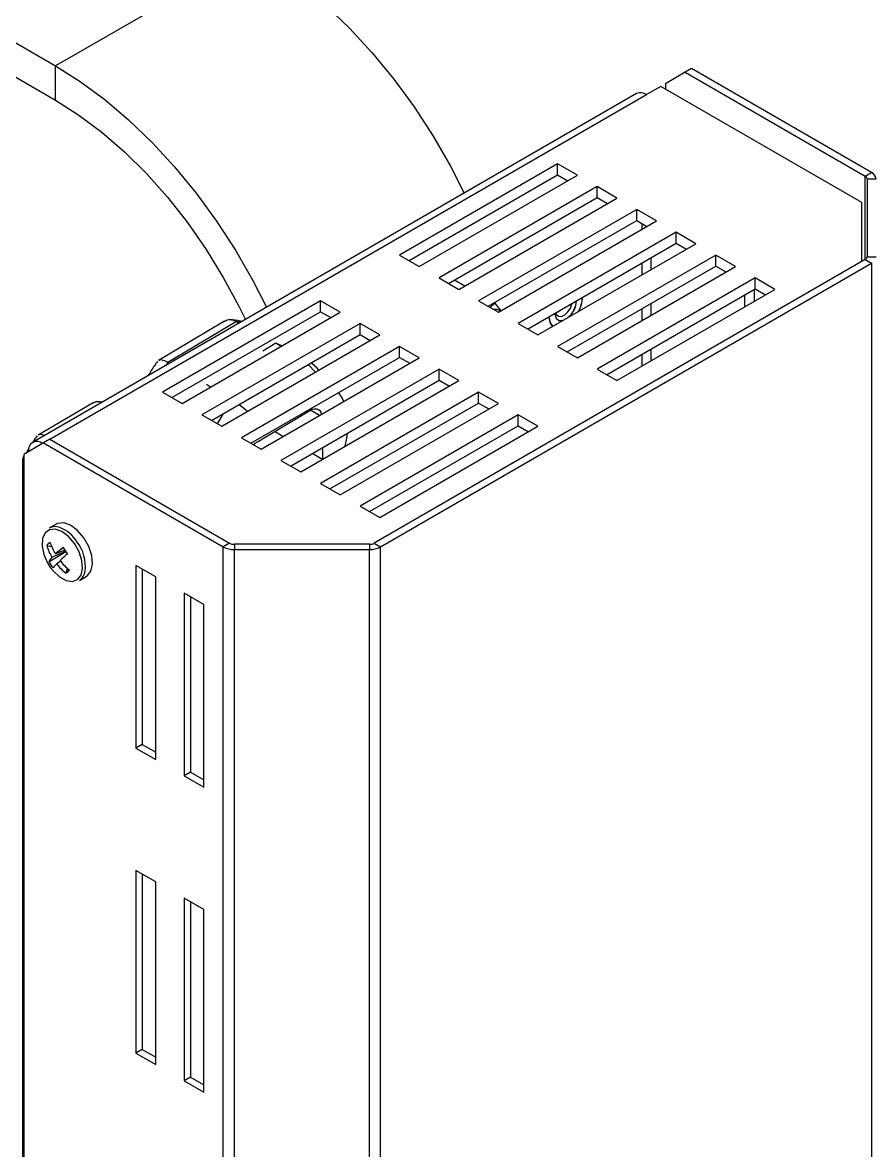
# Model space of a CAD drawing. Extents: x 2 to 136, y 1 to 99.
# Drawn here: x 14.01 to 17.81, y 13.89 to 18.94 of the extents above; entities that cross this region are included whole.
import ezdxf

# ---------------------------------------------------------------- set-up
doc = ezdxf.new("R2010")
doc.units = 0
doc.header["$MEASUREMENT"] = 0
doc.layers.add('OBJECT', color=7, linetype='CONTINUOUS')

msp = doc.modelspace()

# ---------------------------------------------------------------- linework, layer by layer
at = {"layer": 'OBJECT'}
for p, q in [((11.0482, 20.5382), (14.1594, 18.7421)), ((11.0482, 20.3847), (14.1594, 18.5886)), ((15.0433, 19.2524), (14.1594, 18.7421)), ((14.1594, 18.5886), (14.1594, 18.7421)), ((16.9758, 18.7139), (16.8875, 18.6629)), ((17.0041, 18.7303), (16.9758, 18.7139)), ((16.9758, 18.7139), (17.7802, 18.2496)), ((17.8085, 18.2659), (17.0041, 18.7303)), ((16.8875, 18.6629), (16.8875, 18.6384)), ((16.7576, 18.6184), (14.0565, 17.059)), ((14.1333, 17.0729), (16.8026, 18.6139)), ((16.8662, 18.6506), (16.8026, 18.6139)), ((17.7649, 18.1319), (16.8662, 18.6506)), ((16.4049, 18.3047), (15.6978, 17.8965)), ((15.7402, 17.872), (16.4049, 18.2557)), ((16.4932, 18.2537), (16.4049, 18.3047)), ((16.4049, 18.2557), (16.4049, 18.3047)), ((16.4049, 18.2557), (16.4508, 18.2292)), ((17.7802, 18.2496), (17.8085, 18.2659)), ((15.7861, 17.8455), (16.4932, 18.2537)), ((17.7802, 17.8761), (17.7802, 18.2496)), ((17.789, 18.2373), (17.789, 17.8884)), ((17.789, 18.2373), (17.829, 18.2373)), ((16.5816, 18.2026), (15.8745, 17.7944)), ((16.67, 18.1516), (16.5816, 18.2026)), ((16.5816, 18.1536), (16.5816, 18.2026)), ((15.917, 17.7699), (16.5816, 18.1536)), ((15.9629, 17.7434), (16.67, 18.1516)), ((16.5816, 18.1536), (16.6276, 18.1271)), ((17.7649, 17.8673), (17.7649, 18.1319)), ((16.7584, 18.1006), (16.0513, 17.6924)), ((16.8468, 18.0496), (16.7584, 18.1006)), ((16.7584, 18.0516), (16.7584, 18.1006)), ((16.0937, 17.6679), (16.7584, 18.0516)), ((16.1397, 17.6414), (16.8468, 18.0496)), ((16.7584, 18.0516), (16.8044, 18.0251)), ((16.7814, 18.0383), (16.7814, 18.0118)), ((16.9352, 17.9985), (16.2281, 17.5903)), ((17.0236, 17.9475), (16.9352, 17.9985)), ((16.9352, 17.9495), (16.9352, 17.9985)), ((16.2705, 17.5658), (16.9352, 17.9495)), ((16.3165, 17.5393), (17.0236, 17.9475)), ((16.9352, 17.9495), (16.9811, 17.923)), ((17.7802, 17.8761), (15.5846, 16.6086)), ((15.6128, 16.5923), (17.8085, 17.8598)), ((15.6978, 17.8965), (15.7861, 17.8455)), ((17.112, 17.8965), (16.4049, 17.4883)), ((16.7814, 17.8608), (16.7814, 17.8077)), ((16.8238, 17.8322), (16.8238, 17.8853)), ((17.2004, 17.8455), (17.112, 17.8965)), ((17.112, 17.8475), (17.112, 17.8965)), ((17.7802, 17.8761), (17.8085, 17.8598)), ((17.789, 17.8884), (17.829, 17.8884)), ((17.8085, 17.8598), (17.8085, 12.3277)), ((16.4473, 17.4638), (17.112, 17.8475)), ((16.4932, 17.4373), (17.2004, 17.8455)), ((17.112, 17.8475), (17.1579, 17.821)), ((15.8745, 17.7944), (15.9629, 17.7434)), ((15.9438, 17.7855), (15.9898, 17.7589)), ((17.2887, 17.7944), (16.5816, 17.3862)), ((17.3771, 17.7434), (17.2887, 17.7944)), ((17.2887, 17.7454), (17.2887, 17.7944)), ((16.6241, 17.3617), (17.2887, 17.7454)), ((16.67, 17.3352), (17.3771, 17.7434)), ((17.241, 17.7179), (17.241, 17.6648)), ((17.2834, 17.7424), (17.2834, 17.6893)), ((17.2887, 17.7454), (17.3347, 17.7189)), ((15.3442, 17.6924), (14.6371, 17.2842)), ((15.4326, 17.6414), (15.3442, 17.6924)), ((15.3442, 17.6434), (15.3442, 17.6924)), ((16.0513, 17.6924), (16.1397, 17.6414)), ((16.1022, 17.663), (16.1238, 17.6816)), ((16.1206, 17.6834), (16.1238, 17.6816)), ((16.1238, 17.6816), (16.1512, 17.648)), ((16.7814, 17.6567), (16.7814, 17.6036)), ((16.8238, 17.6281), (16.8238, 17.6812)), ((14.9145, 17.6011), (14.6195, 17.425)), ((14.9683, 17.5998), (14.6618, 17.4168)), ((14.6795, 17.2597), (15.3442, 17.6434)), ((14.7255, 17.2332), (15.4326, 17.6414)), ((14.9683, 17.5998), (14.9808, 17.5926)), ((14.9885, 17.5971), (14.9683, 17.5998)), ((15.3442, 17.6434), (15.3902, 17.6169)), ((16.4064, 17.6064), (16.4064, 17.6064)), ((15.521, 17.5903), (14.8139, 17.1821)), ((15.6094, 17.5393), (15.521, 17.5903)), ((15.521, 17.5413), (15.521, 17.5903)), ((16.2281, 17.5903), (16.3165, 17.5393)), ((16.3809, 17.579), (16.3827, 17.5776)), ((14.8563, 17.1576), (15.521, 17.5413)), ((14.9023, 17.1311), (15.6094, 17.5393)), ((15.1438, 17.5023), (15.0857, 17.4677)), ((15.1677, 17.4885), (15.1438, 17.5023)), ((15.1739, 17.4893), (15.1438, 17.5023)), ((15.521, 17.5413), (15.5669, 17.5148)), ((15.6978, 17.4883), (14.9906, 17.0801)), ((15.7861, 17.4373), (15.6978, 17.4883)), ((15.6978, 17.4393), (15.6978, 17.4883)), ((16.4049, 17.4883), (16.4932, 17.4373)), ((16.7814, 17.4526), (16.7814, 17.3995)), ((16.8238, 17.424), (16.8238, 17.477)), ((14.6618, 17.4168), (14.6505, 17.4019)), ((14.6618, 17.4168), (14.669, 17.4126)), ((15.0331, 17.0556), (15.6978, 17.4393)), ((15.079, 17.0291), (15.7861, 17.4373)), ((15.3212, 17.373), (15.2883, 17.407)), ((15.6978, 17.4393), (15.7437, 17.4128)), ((15.8745, 17.3862), (15.1674, 16.978)), ((15.3368, 17.382), (15.3287, 17.3912)), ((15.9629, 17.3352), (15.8745, 17.3862)), ((15.8745, 17.3372), (15.8745, 17.3862)), ((16.5816, 17.3862), (16.67, 17.3352)), ((14.8526, 17.3065), (14.8339, 17.3173)), ((15.2099, 16.9535), (15.8745, 17.3372)), ((15.2558, 16.927), (15.9629, 17.3352)), ((15.8745, 17.3372), (15.9205, 17.3107)), ((14.6371, 17.2842), (14.7255, 17.2332)), ((16.0513, 17.2842), (15.3442, 16.876)), ((16.1397, 17.2332), (16.0513, 17.2842)), ((16.0513, 17.2352), (16.0513, 17.2842)), ((14.3272, 17.2362), (14.0813, 17.0918)), ((14.3678, 17.2387), (14.347, 17.2421)), ((15.0177, 17.1978), (14.9787, 17.2283)), ((15.0629, 17.0623), (15.297, 17.2021)), ((15.3397, 17.1795), (15.2988, 17.2031)), ((15.3866, 16.8515), (16.0513, 17.2352)), ((15.4326, 16.825), (16.1397, 17.2332)), ((16.0513, 17.2352), (16.0973, 17.2087)), ((14.8139, 17.1821), (14.9023, 17.1311)), ((14.9089, 17.188), (14.8826, 17.1425)), ((16.2281, 17.1821), (15.521, 16.7739)), ((16.3165, 17.1311), (16.2281, 17.1821)), ((16.2281, 17.1331), (16.2281, 17.1821)), ((15.1762, 17.0852), (15.138, 17.1072)), ((15.5634, 16.7494), (16.2281, 17.1331)), ((15.6094, 16.7229), (16.3165, 17.1311)), ((16.2281, 17.1331), (16.274, 17.1066)), ((14.105, 17.0566), (14.0166, 17.0056)), ((14.1333, 17.073), (14.105, 17.0566)), ((14.105, 17.0566), (14.9094, 16.5923)), ((14.1333, 17.073), (14.9377, 16.6086)), ((14.9906, 17.0801), (15.079, 17.0291)), ((14.0166, 17.0056), (14.0166, 11.6777)), ((15.353, 16.9831), (15.307, 17.0096)), ((15.3526, 17.0359), (15.3533, 16.9833)), ((14.0115, 16.9811), (14.0115, 11.8001)), ((15.1674, 16.978), (15.2558, 16.927)), ((15.3442, 16.876), (15.4326, 16.825)), ((15.521, 16.7739), (15.6094, 16.7229)), ((14.1612, 16.6938), (14.1306, 16.6761)), ((14.1197, 16.5982), (14.1411, 16.5943)), ((14.9377, 16.6086), (14.9094, 16.5923)), ((14.9094, 11.0602), (14.9094, 16.5923)), ((14.9589, 16.6035), (14.9589, 16.5804)), ((15.5634, 16.6035), (14.9589, 16.6035)), ((15.5634, 16.6035), (15.5634, 16.5804)), ((15.5846, 16.6086), (15.6128, 16.5923)), ((15.6128, 11.0602), (15.6128, 16.5923)), ((14.1284, 16.5256), (14.2044, 16.5715)), ((14.1431, 16.5453), (14.2033, 16.573)), ((14.2003, 16.5773), (14.1585, 16.5605)), ((14.9589, 16.5804), (15.5634, 16.5804)), ((14.9589, 11.0484), (14.9589, 16.5804)), ((15.5634, 11.0484), (15.5634, 16.5804)), ((14.1811, 16.5285), (14.1639, 16.5154)), ((14.2064, 16.474), (14.2119, 16.4959)), ((14.607, 16.4581), (14.5187, 16.5092)), ((14.5187, 16.5092), (14.5187, 15.6926)), ((14.5469, 16.4928), (14.5469, 15.709)), ((14.2656, 16.4423), (14.2962, 16.46)), ((14.607, 15.6416), (14.607, 16.4581)), ((14.7343, 16.3847), (14.7343, 15.5681)), ((14.8227, 16.3336), (14.7343, 16.3847)), ((14.7626, 16.3683), (14.7626, 15.5845)), ((14.8227, 15.5171), (14.8227, 16.3336)), ((14.5469, 15.709), (14.5187, 15.6926)), ((14.5187, 15.6926), (14.607, 15.6416)), ((14.5469, 15.709), (14.607, 15.6743)), ((14.7626, 15.5845), (14.7343, 15.5681)), ((14.7626, 15.5845), (14.8227, 15.5498)), ((14.7343, 15.5681), (14.8227, 15.5171)), ((14.607, 15.0945), (14.5187, 15.1455)), ((14.5187, 15.1455), (14.5187, 14.329)), ((14.5469, 15.1292), (14.5469, 14.3453)), ((14.607, 14.278), (14.607, 15.0945)), ((14.7343, 15.021), (14.7343, 14.2045)), ((14.8227, 14.97), (14.7343, 15.021)), ((14.7626, 15.0047), (14.7626, 14.2208)), ((14.8227, 14.1535), (14.8227, 14.97)), ((14.5469, 14.3453), (14.5187, 14.329)), ((14.5187, 14.329), (14.607, 14.278)), ((14.5469, 14.3453), (14.607, 14.3106)), ((14.7626, 14.2208), (14.7343, 14.2045)), ((14.7626, 14.2208), (14.8227, 14.1861)), ((14.7343, 14.2045), (14.8227, 14.1535))]:
    msp.add_line(p, q, dxfattribs=at)
at = {"layer": 'OBJECT', "flags": 128}
for points in [[(15.0433, 19.2524), (15.1535, 19.1829), (15.2626, 19.1023), (15.37, 19.0112), (15.4745, 18.9104), (15.5754, 18.8007), (15.6717, 18.6832), (15.7626, 18.5587), (15.8474, 18.4284), (15.9254, 18.2934), (15.9869, 18.1734)], [(14.1594, 18.7421), (14.2696, 18.6727), (14.3788, 18.592), (14.4861, 18.5009), (14.5906, 18.4001), (14.6915, 18.2905), (14.7878, 18.1729), (14.8787, 18.0485), (14.9636, 17.9182), (15.0415, 17.7831), (15.103, 17.6632)], [(14.1594, 18.5886), (14.2634, 18.5227), (14.3664, 18.4456), (14.4673, 18.3581), (14.5653, 18.2611), (14.6594, 18.1553), (14.7487, 18.042), (14.8323, 17.9221), (14.9094, 17.7969), (14.9793, 17.6675), (15.0082, 17.6084)], [(16.3961, 17.6383), (16.4097, 17.6447), (16.4166, 17.6502)], [(16.3966, 17.6386), (16.3997, 17.6313), (16.4089, 17.6234), (16.4218, 17.6227), (16.4364, 17.6293), (16.4505, 17.6422), (16.4619, 17.6595), (16.469, 17.6784), (16.4695, 17.6807)], [(16.366, 17.621), (16.3716, 17.5932), (16.383, 17.5777)], [(16.3922, 17.6361), (16.3923, 17.6331), (16.3977, 17.6151), (16.4096, 17.6048), (16.4263, 17.604), (16.4303, 17.605)], [(15.3287, 17.3912), (15.3061, 17.4119), (15.3019, 17.4149)], [(15.4485, 17.2423), (15.4405, 17.259), (15.4252, 17.2819)], [(15.297, 17.2021), (15.3073, 17.2071), (15.3172, 17.2096), (15.3264, 17.2094), (15.3345, 17.2067), (15.3412, 17.2015), (15.3462, 17.194), (15.3492, 17.185)], [(15.4542, 17.0416), (15.4614, 17.0779), (15.4644, 17.1005)], [(15.0454, 17.0485), (15.0526, 17.0551), (15.0629, 17.0623)], [(14.2856, 16.6326), (14.2576, 16.6653), (14.2265, 16.6884), (14.1957, 16.6994), (14.1684, 16.6972), (14.1612, 16.6938)], [(14.2437, 16.6073), (14.217, 16.6385), (14.1873, 16.6605), (14.1579, 16.6711), (14.1319, 16.6689), (14.1121, 16.6543), (14.1007, 16.6289), (14.0989, 16.5954), (14.1069, 16.5574), (14.115, 16.5367)], [(14.137, 16.4985), (14.148, 16.4846), (14.1765, 16.4576), (14.2065, 16.4411), (14.2346, 16.4369), (14.2578, 16.4454), (14.2736, 16.4656), (14.2803, 16.4955), (14.2772, 16.5317), (14.2645, 16.5704), (14.2437, 16.6073)], [(14.2962, 16.46), (14.3004, 16.4628), (14.317, 16.484), (14.324, 16.5153), (14.3207, 16.5533), (14.3074, 16.5939), (14.2856, 16.6326)], [(14.115, 16.5367), (14.1239, 16.5191), (14.137, 16.4985)]]:
    msp.add_lwpolyline(points, dxfattribs=at)
at = {"layer": 'OBJECT'}
for centre, radius, start, end in [((16.7762, 18.5771), 0.0453, 54.382, 114.3073), ((17.794, 18.2338), 0.0352, 5.6954, 65.6247), ((17.774, 18.2358), 0.0151, 5.6933, 65.6262), ((17.774, 17.8899), 0.0151, 294.3728, 354.3045), ((16.367, 17.7141), 0.149, 332.2054, 357.4649), ((16.3699, 17.7134), 0.1464, 332.0691, 357.7495), ((16.12, 17.5975), 0.0567, 59.7807, 92.4998), ((16.3815, 17.7001), 0.1084, 310.0093, 355.8771), ((16.3815, 17.7001), 0.1084, 310.2362, 355.9227), ((16.4245, 17.6188), 0.0589, 178.1503, 224.615), ((16.4199, 17.6328), 0.0297, 242.9236, 291.0679), ((14.0766, 17.0241), 0.0393, 50.7965, 189.2146), ((14.0436, 16.9811), 0.032, 147.2705, 212.7295), ((14.157, 16.6248), 0.0577, 67.743, 117.3053), ((14.1195, 16.5296), 0.1601, 32.1887, 68.2024), ((14.1918, 16.539), 0.0933, 128.1805, 140.603), ((14.3471, 16.667), 0.2376, 196.8254, 210.8029), ((14.3852, 16.6987), 0.2655, 198.9758, 211.3689), ((14.1132, 16.5045), 0.1796, 353.1685, 37.9175), ((14.9569, 16.6814), 0.101, 241.9599, 271.1435), ((14.958, 16.6468), 0.0433, 241.9596, 271.1442), ((15.5642, 16.6468), 0.0433, 268.8557, 298.0415), ((15.5654, 16.6814), 0.101, 268.8562, 298.0399), ((14.2059, 16.4832), 0.0884, 135.3036, 151.2732), ((14.5057, 16.1736), 0.5198, 127.0282, 131.9028), ((15.1757, 15.4801), 1.4478, 131.7245, 133.4846), ((14.8504, 17.0265), 0.7902, 213.6549, 216.1204), ((14.3163, 16.6275), 0.2208, 204.276, 215.7186), ((14.3067, 16.6293), 0.2062, 210.1594, 219.6159), ((14.3191, 16.3581), 0.221, 134.6213, 140.8189), ((14.3632, 16.677), 0.2565, 219.037, 232.3146), ((14.4095, 16.7136), 0.294, 218.4862, 230.0622), ((14.1047, 16.5922), 0.1559, 310.6793, 318.1042), ((14.2351, 16.4904), 0.0569, 302.314, 352.6757)]:
    msp.add_arc(centre, radius, start, end, dxfattribs=at)
for points, knots in [([(14.9151, 17.6), (14.9178, 17.6019), (14.9267, 17.6084), (14.9456, 17.6096), (14.9608, 17.6031), (14.9683, 17.5998)], [0, 0, 0, 0, 0.179068, 0.589433, 1, 1, 1, 1]), ([(14.9907, 17.5984), (14.9891, 17.5991), (14.9725, 17.6062), (14.9542, 17.6073), (14.9376, 17.6083)], [0, 0, 0, 0, 0.098064, 1, 1, 1, 1]), ([(14.6152, 17.4207), (14.6104, 17.4145), (14.5952, 17.3946), (14.5824, 17.3726), (14.5736, 17.3575)], [0, 0, 0, 0, 0.313253, 1, 1, 1, 1]), ([(14.6618, 17.4168), (14.6546, 17.4203), (14.6404, 17.4273), (14.626, 17.4288), (14.6215, 17.4251), (14.6202, 17.4239)], [0, 0, 0, 0, 0.4105651, 0.8209287, 1, 1, 1, 1]), ([(14.3277, 17.2353), (14.3299, 17.2369), (14.3374, 17.2421), (14.3508, 17.2433), (14.3612, 17.239), (14.3653, 17.2373)], [0, 0, 0, 0, 0.204161, 0.686504, 1, 1, 1, 1]), ([(14.0775, 17.0882), (14.0728, 17.0822), (14.0656, 17.0732), (14.0597, 17.0632), (14.0576, 17.0597)], [0, 0, 0, 0, 0.655074, 1, 1, 1, 1]), ([(14.108, 17.0888), (14.105, 17.0902), (14.0961, 17.0944), (14.0867, 17.095), (14.0829, 17.0919), (14.0818, 17.091)], [0, 0, 0, 0, 0.263577, 0.780996, 1, 1, 1, 1]), ([(14.0402, 17.0314), (14.0362, 17.0255), (14.0312, 17.018), (14.0276, 17.0099), (14.0268, 17.0082)], [0, 0, 0, 0, 0.791729, 1, 1, 1, 1])]:
    msp.add_open_spline(points, degree=3, knots=knots, dxfattribs=at)

doc.saveas('drawing.dxf')
